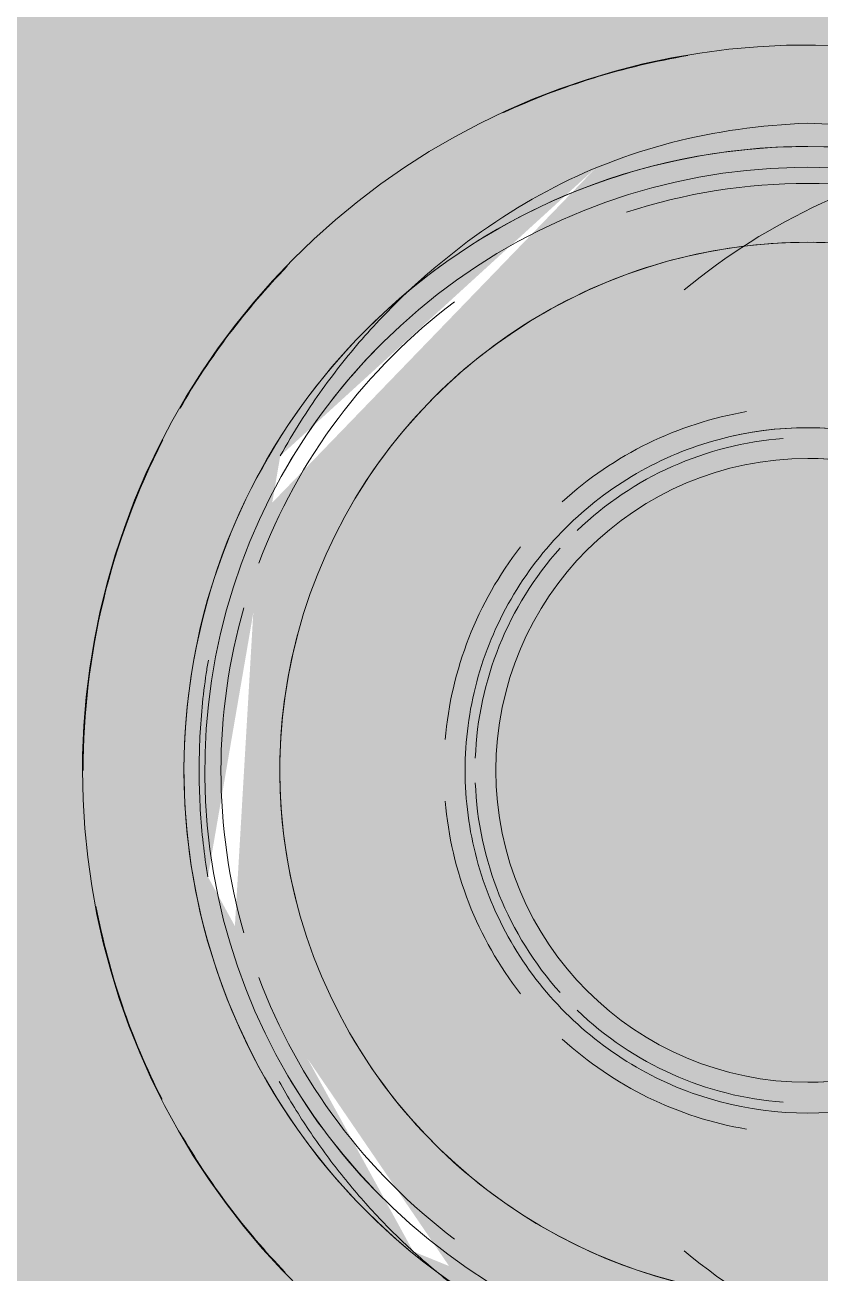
# Model space of a CAD drawing. Header units: metres. Extents: x -1 to 106, y -6 to 62.
# Drawn here: x 40.895 to 40.9332, y 2.264 to 2.324 of the extents above; entities that cross this region are included whole.
import ezdxf

# ---------------------------------------------------------------- set-up
doc = ezdxf.new("R2010")
doc.units = ezdxf.units.M
doc.layers.add('A-DETL-GENF', color=7, linetype='Continuous', lineweight=5)
doc.layers.add('P-SANR-FIXT', color=7, linetype='Continuous', lineweight=5)
doc.layers.add('ARQ_1100_BASE_TÉRREO_GARAGEM_dwg', color=7, linetype='Continuous', lineweight=5, true_color=0x767676)

# ---------------------------------------------------------------- blocks, each defined once
blk = doc.blocks.new('USO_ESG_Cuba lavatório retângular - Uso geral-3263039-TÉRREO 1_20')
at = {"layer": 'P-SANR-FIXT', "color": 8, "true_color": 0x808080}
for p, q in [((-0.02899323974366939, -0.2506261382959675), (-0.02899999999999341, -0.2499999999999085)), ((-0.01975062053471261, -0.2712347118767942), (-0.02058398413450254, -0.2704279122072255)), ((-0.01888566015529596, -0.2720075405371538), (-0.01975062053471261, -0.2712347118767942)), ((0.006067921310861175, -0.2783580734705176), (0.004929047144098377, -0.2785780421695709))]:
    blk.add_line(p, q, dxfattribs=at)
at = {"layer": 'P-SANR-FIXT', "color": 254, "true_color": 0xdfdfdf}
for p, q in [((-0.02357560907589191, -0.2668875888361268), (-0.02423207453680429, -0.2659313076563038)), ((-0.02288142766965234, -0.2678168534762721), (-0.02357560907589191, -0.2668875888361268))]:
    blk.add_line(p, q, dxfattribs=at)
at = {"layer": 'P-SANR-FIXT', "color": 8, "true_color": 0x808080, "flags": 128}
for points in [[(-0.02899999999999341, -0.2499999999999085), (-0.02897680309316279, -0.2488403093084712), (-0.02890724948277002, -0.2476824738748172), (-0.02879145043975391, -0.2465283459885302), (-0.02862959121788695, -0.2453797720080968), (-0.02842193075739892, -0.2442385894068451), (-0.02816880127069794, -0.2431066238335405), (-0.02787060771100319, -0.2419856861915206), (-0.02752782712439189, -0.2408775697420519), (-0.02714100788666388, -0.2397840472349569), (-0.02671076882608059, -0.2387068680729577), (-0.02623779823338196, -0.2376477555129929), (-0.02572285276058851, -0.2366084039091859), (-0.02516675621065046, -0.2355904760024542), (-0.02457039821939916, -0.2345956002601914)], [(-0.02769107387500562, -0.2586141991878156), (-0.02801340005954403, -0.2574999611400764), (-0.02829091077984777, -0.2563737247544391), (-0.02852316207799691, -0.2552372917688194), (-0.02870978240141904, -0.2540924802336514), (-0.02885047319742662, -0.2529411216030811), (-0.02894500939075274, -0.2517850578053692), (-0.02899323974366939, -0.2506261382959675)], [(-0.02691410859606185, -0.2607995721432328), (-0.02732444787938171, -0.2597146563544185), (-0.02769107387500562, -0.2586141991878156)], [(-0.02423207453680429, -0.2659313076563038), (-0.02484977384770345, -0.2649495397827222), (-0.02542771882143643, -0.2639438558345583), (-0.02596498486933469, -0.2629158646916115), (-0.02646071248037601, -0.2618672109204083), (-0.02691410859606185, -0.2607995721432328)], [(0.0232607769786458, -0.2673186677994169), (0.0225496088437807, -0.268234997696455), (0.02180236614508194, -0.2691221554871072), (0.02102024431148189, -0.2699787219081228), (0.02020449457106847, -0.2708033266360236), (0.01935642194939237, -0.2715946504790699), (0.01847738318175111, -0.2723514274879676), (0.01756878454265557, -0.2730724469809859), (0.01663207959609986, -0.273756555480643), (0.01566876687016916, -0.2744026585593628), (0.01468038745974513, -0.2750097225899768), (0.01366852256103407, -0.275576776399583), (0.01263479094202389, -0.2761029128230529), (0.01158084635278578, -0.276587290154316), (0.01050837487983054, -0.2770291334929616)], [(-0.02058398413450254, -0.2704279122072255), (-0.02138441775069469, -0.2695884322358961), (-0.02215064086026669, -0.2687176149515992), (-0.02288142766965234, -0.2678168534762721)], [(-0.0170665324004081, -0.273446395710661), (-0.01799048674837463, -0.2727451618273412), (-0.01888566015529596, -0.2720075405371538)], [(-0.01100410117885272, -0.2768311341027869), (-0.01206825825986734, -0.2763696253778514), (-0.01311310870207881, -0.275865930877552), (-0.01413698096770336, -0.2753208564056294), (-0.01513823707948718, -0.2747352739649396), (-0.01611527524126218, -0.2741101203624791), (-0.0170665324004081, -0.273446395710661)], [(-0.004310870307870983, -0.2786778032140352), (-0.005454228327886494, -0.2784824751968783), (-0.00658886074609186, -0.2782415812953926)]]:
    blk.add_lwpolyline(points, dxfattribs=at)
at = {"layer": 'P-SANR-FIXT', "color": 254, "true_color": 0xdfdfdf, "flags": 128}
blk.add_lwpolyline([(0.02457039821938183, -0.2654043997396256), (0.02393473283238245, -0.266374631728357), (0.0232607769786458, -0.2673186677994169)], dxfattribs=at)
at = {"layer": 'P-SANR-FIXT', "color": 9, "true_color": 0xbfbfbf, "flags": 128}
for points in [[(-0.00658886074609186, -0.2782415812953926), (-0.00771295239265287, -0.2779555068883365), (-0.008824704960731334, -0.2776247096338223), (-0.009922339883377164, -0.2772497187368128), (-0.01100410117885272, -0.2768311341027869)], [(0.01050837487983054, -0.2770291334929616), (0.00941909224872984, -0.2774277359839742), (0.008314741079333998, -0.2777824599482814), (0.007197088097917504, -0.2780927379033521), (0.006067921310861175, -0.2783580734705176)]]:
    blk.add_lwpolyline(points, dxfattribs=at)
at = {"layer": 'P-SANR-FIXT', "flags": 128}
blk.add_lwpolyline([(0.004929047144098377, -0.2785780421695709), (0.00378228755341911, -0.2787522920974561), (0.002629477109461004, -0.2788805444914972), (0.001472460063087419, -0.278962594175194), (0.0003130873946871361, -0.2789983098865808), (-0.000846786146748218, -0.278987634488113), (-0.002005305010957318, -0.2789305850581818), (-0.003160615814955099, -0.2788272528636704), (-0.004310870307870983, -0.2786778032140352)], dxfattribs=at)
at = {"layer": 'P-SANR-FIXT', "color": 8, "true_color": 0x808080}
for centre, radius, start, end in [((3.519318170219776e-15, -0.2499999999999989), 0.02999999999999996, 2.035554996136651e-13, 180), ((3.492332838352957e-15, -0.2499999999999988), 0.01500000000000067, 359.9999999999995, 179.9999999999995), ((3.519318170219776e-15, -0.2499999999999989), 0.03000000000000002, 180.0000000000001, 215.2053917646014), ((3.519318170219776e-15, -0.2499999999999989), 0.02999999999999995, 216.0000000000005, 2.544443745170813e-13), ((3.492332838352957e-15, -0.2499999999999988), 0.01500000000000066, 180, 359.9999999999995), ((3.483227987296985e-15, -0.2499999999999988), 0.01600000000000001, 184.2316061277203, 223.873791000774), ((3.290783554052066e-15, -0.2499999999999979), 0.016, 184.2316061277199, 223.8737910007735), ((3.483227987296985e-15, -0.2499999999999988), 0.016, 316.1262089993944, 355.768393872448), ((3.290783554052066e-15, -0.2499999999999979), 0.01600000000000002, 316.126208999394, 355.7683938724477), ((3.483227987296985e-15, -0.2499999999999988), 0.016, 228.1184161290355, 267.8773926326916), ((3.290783554052066e-15, -0.2499999999999979), 0.01599999999999999, 228.118416129035, 267.8773926326912), ((3.483227987296985e-15, -0.2499999999999988), 0.01599999999999998, 272.1226073673504, 311.8815838710065)]:
    blk.add_arc(centre, radius, start, end, dxfattribs=at)
at = {"layer": 'P-SANR-FIXT'}
for centre, radius, start, end in [((3.522040309968044e-15, -0.2499999999999989), 0.03000000000000006, 359.9999999999994, 179.9999999999995), ((3.522040309968044e-15, -0.2499999999999989), 0.01500000000000063, 2.480832651541543e-13, 180), ((3.522040309968044e-15, -0.2499999999999989), 0.03000000000000004, 180, 359.9999999999994), ((3.522040309968044e-15, -0.2499999999999989), 0.01500000000000062, 180.0000000000004, 2.035554996136651e-13), ((-1.624300819367011e-15, -0.2499999999999992), 0.02900000000000002, 225.0000000000006, 240.0000000000005), ((-1.624300819367011e-15, -0.2499999999999992), 0.02899999999999997, 300.0000000000002, 315.0000000000001)]:
    blk.add_arc(centre, radius, start, end, dxfattribs=at)
at = {"layer": 'P-SANR-FIXT', "color": 9, "true_color": 0xbfbfbf}
blk.add_arc((3.290783554052066e-15, -0.2499999999999979), 0.016, 272.1226073673499, 311.8815838710062, dxfattribs=at)
at = {"layer": 'P-SANR-FIXT'}
for points, knots in [([(-0.03112010454868079, -0.2499999999999992), (-0.03105362433145359, -0.2481783265250007), (-0.03073618522186431, -0.2455380452976555), (-0.02987031279107671, -0.2421968041518991), (-0.02872634851095996, -0.2389891832788834), (-0.0270599446991954, -0.2358968064746837), (-0.0249950013961237, -0.2330224509553411), (-0.0233238185633624, -0.231038030502752), (-0.02150034623575769, -0.2292025293024871), (-0.01949140860248583, -0.227488734861749), (-0.0173522836294054, -0.2259407150144747), (-0.0158766728537521, -0.2250453271825817), (-0.01512085696506391, -0.2246297063650574)], [0, 0, 0, 0, 0.05555555555555555, 0.08333333333333333, 0.1111111111111111, 0.1666666666666667, 0.1944444444444444, 0.2222222222222222, 0.25, 0.2777777777777778, 0.3055555555555556, 0.3333333333333333, 0.3333333333333333, 0.3333333333333333, 0.3333333333333333]), ([(0.01495470532002026, -0.224583228255783), (0.01552087923665362, -0.2248936199397915), (0.01700156165657974, -0.2257684425308812), (0.01934096048465666, -0.2274251845667629), (0.02183353554481044, -0.2295984459511078), (0.02473796237748496, -0.2327330329768991), (0.02791795098535461, -0.2373754459972169), (0.03018213067481805, -0.2433561780177193), (0.03078083728120369, -0.2477233593375256), (0.03085075423783927, -0.2499999999999991)], [0.6666666666666667, 0.6666666666666667, 0.6666666666666667, 0.6666666666666667, 0.6875, 0.7222222222222222, 0.7569444444444444, 0.7916666666666667, 0.8611111111111112, 0.9305555555555556, 1, 1, 1, 1]), ([(-0.0151228673862633, -0.2753689261391087), (-0.01568838505422761, -0.2750579407648359), (-0.01716753715032918, -0.2741822482102815), (-0.01950364215329441, -0.2725267460407652), (-0.02199555928128542, -0.2703578912212262), (-0.02490783233653206, -0.2672307585577711), (-0.02811702721488677, -0.262611616047204), (-0.03041345455304413, -0.2566422125314605), (-0.03103700427714679, -0.2522770918437474), (-0.0311201045486808, -0.2499999999999992)], [0.6666666666666667, 0.6666666666666667, 0.6666666666666667, 0.6666666666666667, 0.6875, 0.7222222222222222, 0.7569444444444444, 0.7916666666666667, 0.8611111111111112, 0.9305555555555556, 1, 1, 1, 1]), ([(0.03085075423783927, -0.2499999999999991), (0.03079482067253079, -0.251821312529978), (0.03049239331465634, -0.2544623915790861), (0.02964522503817582, -0.2578076644978539), (0.02851844879315334, -0.2610205237321211), (0.02687100963746963, -0.264124581293133), (0.02482191645202847, -0.2670114119177071), (0.02315889186575011, -0.2690024464417471), (0.02133811039186803, -0.2708421109756383), (0.01932884936492877, -0.2725590111190154), (0.01718552377642184, -0.2741091011893845), (0.01571180343203499, -0.275002118362064), (0.014952623999277, -0.275418154774375)], [0, 0, 0, 0, 0.05555555555555555, 0.08333333333333333, 0.1111111111111111, 0.1666666666666667, 0.1944444444444444, 0.2222222222222222, 0.25, 0.2777777777777778, 0.3055555555555556, 0.3333333333333333, 0.3333333333333333, 0.3333333333333333, 0.3333333333333333]), ([(0.005115685665208782, -0.2788507627995333), (0.004047292212874554, -0.2790312617430341), (0.001900747137033993, -0.2792696924367858), (-0.001422129793611786, -0.2792968214804701), (-0.003811259524349655, -0.2790713700834313), (-0.005090012214052782, -0.2788651590357888), (-0.005302587054165786, -0.2788284688348264)], [0.4444444444444444, 0.4444444444444444, 0.4444444444444444, 0.4444444444444444, 0.4791666666666666, 0.5138888888888888, 0.548611111111111, 0.5555555555555556, 0.5555555555555556, 0.5555555555555556, 0.5555555555555556])]:
    blk.add_open_spline(points, degree=3, knots=knots, dxfattribs=at)
blk = doc.blocks.new('USO_ESG_Sifão de Uso Geral - Sifão para lavatório-3607478-TÉRREO 1_20')
at = {"layer": 'P-SANR-FIXT', "color": 253, "true_color": 0xb6b6b6}
for p, q in [((-0.03425971704092226, -0.2565605365367916), (-0.03396996143343604, -0.257925312081176)), ((-0.03171830740394667, -0.2645161229948205), (-0.031112446047599, -0.2657729056393832)), ((-0.02900049576912052, -0.269384016521789), (-0.02820214455115343, -0.2705282218929912)), ((0.02300079721554225, -0.2762246483068642), (0.02403110525613029, -0.275283884818974)), ((-0.01677215733713911, -0.2805853492644388), (-0.01553565364725228, -0.281231591652057)), ((0.01485771155823404, -0.2815597411051277), (0.016107880007628, -0.28094034668565)), ((-0.007666538988504544, -0.2840292966619259), (-0.006299597658680887, -0.2843086566438918)), ((0.005557371772246689, -0.2844366733346284), (0.006930026105846673, -0.2841868920719823))]:
    blk.add_line(p, q, dxfattribs=at)
at = {"layer": 'P-SANR-FIXT', "color": 8, "true_color": 0x797979}
for p, q in [((-0.03396996143343604, -0.257925312081176), (-0.03362586113421726, -0.2592774088169037)), ((-0.03362586113421726, -0.2592774088169037), (-0.03322796663031013, -0.2606146636775888)), ((-0.02820214455115343, -0.2705282218929912), (-0.02735867591803649, -0.2716395864882467)), ((0.006930026105846673, -0.2841868920719823), (0.00829159387600066, -0.2838824190748885)), ((-0.003537683898999876, -0.2847023579025928), (-0.002147129941979301, -0.2848160693413572))]:
    blk.add_line(p, q, dxfattribs=at)
at = {"layer": 'P-SANR-FIXT', "color": 254, "true_color": 0xdfdfdf}
blk.add_line((0.02080248113281946, -0.2645639178321266), (0.02136824274398191, -0.2637203908812957), dxfattribs=at)
at = {"layer": 'P-SANR-FIXT', "color": 8, "true_color": 0x808080}
for p, q in [((0.01821647966591781, -0.2676921110239153), (0.0189094041653756, -0.2669494943291228)), ((-0.01130980590942881, -0.2727362972841144), (-0.01039154988076334, -0.2731703822794519)), ((0.01081627061192298, -0.2729751869187161), (0.01172638117682095, -0.2725242737595759)), ((-0.009456669589022295, -0.27356739960594), (-0.008506660643244913, -0.2739267141204253)), ((-0.0005482794044325146, -0.2753879954623045), (0, -0.275393915095945)), ((0, -0.275393915095945), (0.001015485757072111, -0.2753736026723931))]:
    blk.add_line(p, q, dxfattribs=at)
at = {"layer": 'P-SANR-FIXT', "color": 9, "true_color": 0xbfbfbf}
blk.add_line((-0.01039154988076334, -0.2731703822794519), (-0.009456669589022295, -0.27356739960594), dxfattribs=at)
at = {"layer": 'P-SANR-FIXT', "color": 8, "true_color": 0x808080, "flags": 128}
for points in [[(-0.02401715858122748, -0.2417521507293686), (-0.02432777341685119, -0.2427191783097845), (-0.02459946900466248, -0.2436978536517538), (-0.0248318106896616, -0.2446866110834693), (-0.02502442677474369, -0.2456838688039823), (-0.02517700911523616, -0.2466880314136816), (-0.02528931361195842, -0.247697492466637), (-0.02536116060167774, -0.2487106370404767), (-0.02539243514451091, -0.2497258443199531), (-0.02538308720789032, -0.2507414901901055), (-0.02533313174648824, -0.2517559498340328), (-0.0252426486784284, -0.2527676003328836), (-0.02511178275726507, -0.2537748232615835), (-0.02494074334061338, -0.2547760072782916), (-0.02472980405499762, -0.255769550702178), (-0.02447930235833819, -0.2567538640757479), (-0.02418963899985224, -0.2577273727075172), (-0.02386127737915217, -0.2586885191914025), (-0.02349474280478489, -0.2596357658979744), (-0.02309062165387495, -0.2605675974346962), (-0.0226495604340324, -0.2614825230697449)], [(0.02401715858119283, -0.2582478492704484), (0.02432777341683386, -0.2572808216900672), (0.02459946900464515, -0.2563021463480979), (0.0248318106896616, -0.2553133889163478), (0.02502442677472636, -0.2543161311958347)], [(0.0228570742065323, -0.2610636830494937), (0.02328122030392356, -0.2601407941041408), (0.02366812141524274, -0.259201682051481), (0.02401715858119283, -0.2582478492704484)], [(-0.01859422312036509, -0.2672946752051463), (-0.01788774717871529, -0.2680244119119993), (-0.01715265465742218, -0.2687253134046971), (-0.01639012154772791, -0.2693962583905097), (-0.01560136773990953, -0.2700361735005946), (-0.01478765507184853, -0.2706440350071986)], [(0.01674435837566339, -0.2690912908544431), (0.01749441268496257, -0.2684064241152476), (0.01821647966591781, -0.2676921110239153)], [(0.01516513033368542, -0.2703683515745321), (0.01596751666488813, -0.2697456156008719), (0.01674435837566339, -0.2690912908544431)], [(-0.01478765507184853, -0.2706440350071986), (-0.01395028531018529, -0.2712188704615771), (-0.01309059806792229, -0.2717597602497183), (-0.0122099686612828, -0.2722658390632761), (-0.01130980590942881, -0.2727362972841144)], [(0.01172638117682095, -0.2725242737595759), (0.01261773203330454, -0.2720373265673486), (0.0134888972101855, -0.2715151243536667), (0.01433848302900201, -0.2709585025306651), (0.01516513033368542, -0.2703683515745321)], [(-0.004586046293580739, -0.2749763708991609), (-0.003583589503038093, -0.2751397854043104), (-0.002575399733736231, -0.2752629816156544), (-0.001563089874266325, -0.2753457624455193), (-0.0005482794044325146, -0.2753879954623045)], [(0.001015485757072111, -0.2753736026723931), (0.002029346953562163, -0.2753126978973499), (0.003039961627855837, -0.2752112982054324), (0.004045713012012129, -0.2750695658144334)]]:
    blk.add_lwpolyline(points, dxfattribs=at)
at = {"layer": 'P-SANR-FIXT', "color": 8, "true_color": 0x797979, "flags": 128}
for points in [[(-0.03473852870674118, -0.246837172994445), (-0.03483722093511742, -0.2482288735522904), (-0.03488018104154657, -0.2496234075346181), (-0.03486734029899885, -0.2510185439846097), (-0.03479871924996614, -0.2524120509814695)], [(-0.03479871924996614, -0.2524120509814695), (-0.03467442767343892, -0.2538016992113225), (-0.03449466440948172, -0.2551852655333984), (-0.03425971704092226, -0.2565605365367916)], [(-0.03322796663031013, -0.2606146636775888), (-0.03277691446803865, -0.2619349373407432), (-0.03227342623466102, -0.263236117650156), (-0.03171830740394667, -0.2645161229948205)], [(-0.031112446047599, -0.2657729056393832), (-0.03045681141451641, -0.267004454999565), (-0.02975245238029984, -0.2682088008591955), (-0.02900049576912052, -0.269384016521789)], [(-0.02735867591803649, -0.2716395864882467), (-0.02647143923966492, -0.2727163323613566), (-0.02554185390545658, -0.2737567369485561), (-0.02457140705362299, -0.2747591358245058), (-0.02356165119213615, -0.2757219253647943), (-0.02251420171494328, -0.2766435653115182), (-0.02143073431779535, -0.2775225812374028), (-0.02031298231737992, -0.2783575669045122)], [(0.02403110525613029, -0.275283884818974), (0.02502296865466842, -0.2743026725089351), (0.02597480064132065, -0.2732825811072448), (0.02688507848793124, -0.2722252425424171)], [(0.01852895061321315, -0.2795541340685461), (0.01969597957290712, -0.2787895335153683), (0.02083149916687762, -0.2779788758500021), (0.02193369280597217, -0.2771234579517532), (0.02300079721554225, -0.2762246483068642)], [(-0.02031298231737992, -0.2783575669045122), (-0.01916273387845363, -0.2791471865138752), (-0.01798182915316711, -0.2798901768424934), (-0.01677215733713911, -0.2805853492644388)], [(0.016107880007628, -0.28094034668565), (0.0173322792851754, -0.2802714543118009), (0.01852895061321315, -0.2795541340685461)], [(-0.01553565364725228, -0.281231591652057), (-0.01427429622562345, -0.281827870155438), (-0.01299010297506738, -0.2823732308561366), (-0.01168512833080131, -0.2828668012934085), (-0.01036145997391718, -0.2833077918598439)], [(0.00829159387600066, -0.2838824190748885), (0.009639896864724643, -0.2835237414350698), (0.01097277807488645, -0.2831114329603529), (0.01228810518084415, -0.2826461532562928), (0.01358377393982405, -0.2821286466711659), (0.01485771155823404, -0.2815597411051277)], [(-0.01036145997391718, -0.2833077918598439), (-0.009021215491403655, -0.2836954970645282), (-0.007666538988504544, -0.2840292966619259)], [(-0.006299597658680887, -0.2843086566438918), (-0.004922578316443651, -0.2845331300939741), (-0.003537683898999876, -0.2847023579025928)], [(0, -0.2848822139688867), (0.001394916511569045, -0.2848543119182697), (0.002787601454283094, -0.284770650403761), (0.004175826829335484, -0.2846313632659707), (0.005557371772246689, -0.2844366733346284)], [(-0.002147129941979301, -0.2848160693413572), (-0.0007531410350803072, -0.2848740824961783), (0, -0.2848822139688867)]]:
    blk.add_lwpolyline(points, dxfattribs=at)
at = {"layer": 'P-SANR-FIXT', "color": 9, "true_color": 0xbfbfbf, "flags": 128}
for points in [[(0.02136824274398191, -0.2637203908812957), (0.02189981972508099, -0.2628549142319808), (0.02239636166632413, -0.2619688724621069), (0.0228570742065323, -0.2610636830494937)], [(-0.0226495604340324, -0.2614825230697449), (-0.02217226474917138, -0.2623790791174374), (-0.02165949817053884, -0.2632558312792333)], [(0.0189094041653756, -0.2669494943291228), (0.01957207765197845, -0.2661797620590208), (0.02020343998946814, -0.2653841456211744), (0.02080248113281946, -0.2645639178321266)], [(-0.02053088903404796, -0.2649443474054179), (-0.01991685201006571, -0.2657534101042157), (-0.01927095227158102, -0.2665372707073544), (-0.01859422312036509, -0.2672946752051463)], [(0.004045713012012129, -0.2750695658144334), (0.005044992118395067, -0.2748877274660917), (0.006036200313588234, -0.2746660740628724), (0.007017751875936347, -0.2744049602029753), (0.007988076532330433, -0.2741048036128431), (0.008945621970303637, -0.2737660844790755), (0.009888856321418053, -0.2733893446798884), (0.01081627061192298, -0.2729751869187161)], [(-0.008506660643244913, -0.2739267141204253), (-0.007543042855105205, -0.2742477509964584), (-0.006567357807485405, -0.2745299966434662), (-0.005581166388345719, -0.2747729995286565), (-0.004586046293580739, -0.2749763708991609)]]:
    blk.add_lwpolyline(points, dxfattribs=at)
at = {"layer": 'P-SANR-FIXT', "color": 254, "true_color": 0xdfdfdf, "flags": 128}
blk.add_lwpolyline([(-0.02165949817053884, -0.2632558312792333), (-0.02111208101527505, -0.2641113769387547), (-0.02053088903404796, -0.2649443474054179)], dxfattribs=at)
at = {"layer": 'P-SANR-FIXT', "color": 8, "true_color": 0x808080}
for centre, radius, start, end in [((0, -0.2500000000000007), 0.02539391509603858, 150.0000000000005, 180.0000000000005), ((0, -0.2500000000000007), 0.02539391509603852, 329.9999999999999, 30.00000000000026), ((0, -0.2500000000000007), 0.02822349525623124, 161.9999999999998, 197.9999999999993), ((0, -0.2500000000000007), 0.02539391509603862, 180.0000000000001, 210.0000000000001), ((0, -0.2500000000000025), 0.01750000469312065, 189.6722581406765, 222.4258038593955), ((0, -0.2500000000000025), 0.01750000469312063, 317.5741961406042, 350.3277418594771), ((0, -0.2500000000000025), 0.0164793179235524, 195.0000000000001, 210.0000000000001), ((0, -0.2500000000000007), 0.01647931792355327, 194.9999999999995, 209.9999999999994), ((0, -0.2500000000000025), 0.01647931792355415, 329.9999999999993, 344.9999999999991), ((0, -0.2500000000000007), 0.01647931792355325, 329.9999999999998, 344.9999999999998), ((0, -0.2500000000000025), 0.01750000469312064, 232.1278197641091, 265.1483182110447), ((0, -0.2500000000000025), 0.01750000469312062, 274.851681788955, 307.8721802360062), ((0, -0.2500000000000025), 0.0164793179235524, 240, 254.9999999999999), ((0, -0.2500000000000007), 0.01647931792355326, 239.9999999999993, 254.9999999999993), ((0, -0.2500000000000007), 0.01647931792355325, 285, 299.9999999999998), ((0, -0.2500000000000007), 0.0282234952562312, 217.0071416257769, 249.3319736330586), ((0, -0.2500000000000007), 0.02822349525623124, 290.6680263670092, 322.992858374222), ((0, -0.2500000000000007), 0.02539391509603862, 225.0000000000001, 240.0000000000001), ((0, -0.2500000000000007), 0.02539391509603848, 300.0000000000001, 315.0000000000001), ((0, -0.2500000000000007), 0.02539391509603863, 255.0929431047742, 270.0000000000001), ((0, -0.2500000000000007), 0.02539391509603849, 270, 284.9070568952742), ((0, -0.2500000000000007), 0.02822349525623121, 253.9200061433758, 269.9999999999993), ((0, -0.2500000000000007), 0.02822349525623119, 269.9999999999996, 286.079993856738)]:
    blk.add_arc(centre, radius, start, end, dxfattribs=at)
at = {"layer": 'P-SANR-FIXT', "color": 9, "true_color": 0xbfbfbf}
for centre, radius, start, end in [((0, -0.2500000000000025), 0.0164793179235524, 135.0000000000004, 195.0000000000001), ((0, -0.2500000000000007), 0.01647931792355328, 164.9999999999998, 194.9999999999994), ((0, -0.2500000000000025), 0.01647931792355416, 344.9999999999991, 14.99999999999948), ((0, -0.2500000000000007), 0.01647931792355325, 344.9999999999998, 15.00000000000014), ((0, -0.2500000000000025), 0.0164793179235524, 210.0000000000001, 225), ((0, -0.2500000000000007), 0.01647931792355326, 209.9999999999994, 224.9999999999993), ((0, -0.2500000000000025), 0.01647931792355414, 314.9999999999993, 329.9999999999993), ((0, -0.2500000000000007), 0.01647931792355325, 314.9999999999999, 329.9999999999998), ((0, -0.2500000000000007), 0.02539391509603863, 210.0000000000001, 225.0000000000001), ((0, -0.2500000000000007), 0.02539391509603848, 315.0000000000001, 329.9999999999999), ((0, -0.2500000000000025), 0.01647931792355414, 284.9999999999994, 299.9999999999994), ((0, -0.2500000000000025), 0.01647931792355242, 254.9999999999999, 269.9999999999999), ((0, -0.2500000000000007), 0.01647931792355327, 254.9999999999993, 269.9999999999993), ((0, -0.2500000000000007), 0.01647931792355321, 269.9999999999999, 284.9999999999999)]:
    blk.add_arc(centre, radius, start, end, dxfattribs=at)
at = {"layer": 'P-SANR-FIXT', "color": 8, "true_color": 0x797979}
for radius, start, end in [(0.03484968565129574, 189.5200187987875, 204.8926512769019), (0.03484968565129571, 225.9317613626517, 239.9999999999992), (0.03484968565129577, 299.9999999999995, 313.8562599766987), (0.03484968565129572, 242.8664101994956, 269.9999999999993), (0.03484968565129575, 280.7976854965523, 296.9764442803894)]:
    blk.add_arc((0, -0.2500000000000007), radius, start, end, dxfattribs=at)
at = {"layer": 'P-SANR-FIXT', "color": 254, "true_color": 0xdfdfdf}
for centre, radius, start, end in [((0, -0.2500000000000025), 0.0164793179235524, 224.9999999999999, 239.9999999999999), ((0, -0.2500000000000007), 0.01647931792355326, 224.9999999999993, 239.9999999999992), ((0, -0.2500000000000007), 0.01647931792355325, 299.9999999999998, 314.9999999999999), ((0, -0.2500000000000025), 0.01647931792355415, 269.9999999999994, 284.9999999999994)]:
    blk.add_arc(centre, radius, start, end, dxfattribs=at)
at = {"layer": 'P-SANR-FIXT', "color": 7, "true_color": 0xefefef}
blk.add_arc((0, -0.2500000000000025), 0.01647931792355414, 299.9999999999993, 314.9999999999993, dxfattribs=at)
blk = doc.blocks.new('ARQ_1100_BASE_TÉRREO_GARAGEM_dwg-3696053-TÉRREO 1_20')
at = {"color": 254, "lineweight": 5, "true_color": 0xd4d4d4}
for radius, start, end in [(0.03003970504567476, 99.8244031784675, 129.7245933795134), (0.03003970504566739, 230.2754066204358, 260.1609314266657)]:
    blk.add_arc((40.94587302020683, 2.288172711772352), radius, start, end, dxfattribs=at)

msp = doc.modelspace()

# ---------------------------------------------------------------- hatches: boundary and pattern name
at = {"layer": 'A-DETL-GENF', "true_color": 0xd5ffff}
h = msp.add_hatch(color=7, dxfattribs=at)
h.paths.add_polyline_path([(34.03261709470194, 1.732587406877428e-14), (44.08261709470125, -3.465174813754857e-14), (44.08261709470128, 4.920000000000043), (34.03261709470198, 4.920000000000077), (34.03261709470194, 0.1999999999997986)])
h.paths.add_polyline_path([(39.68261709470159, 0.2000000000000412), (39.68261709470159, 1.146725065988902), (41.1826170947016, 1.146725065988919), (41.12516356903059, 0.7726302881574648), (41.12518574419036, 0.756420022844421), (41.1826170947016, 0.7564184678979188), (41.1826170947016, 0.6932346382925676), (41.03451224391986, 0.6810662361824391), (41.1826170947016, 0.6688947504160679), (41.1826170947016, 0.596093029414992), (41.16516081024302, 0.6029065189197989), (41.12516334119455, 0.6029065189197989), (41.12518574419036, 0.5558520646390475), (41.1826170947016, 0.5592799021235638), (41.1826170947016, 0.2000000000000412), (40.72295261688275, 0.2000000000000412)])
h.paths.add_polyline_path([(41.21287872583003, 0.3379259271714832), (41.20727512912899, 0.3454246824531316), (41.20727512912899, 0.3557177235426386), (41.22068928144116, 0.3588388347648977), (41.2235767514258, 0.3518678655672257), (41.22236396389379, 0.3402392353673689), (41.2134724030763, 0.338699622422044)])
h.paths.add_polyline_path([(41.20403989106517, 0.3969900000000856), (41.20976689571352, 0.6841000000000957), (41.22818803672243, 0.6841000000000957), (41.22495279865864, 0.3969900000000856), (41.20528864634647, 0.3969900000000856)])
h.paths.add_polyline_path([(41.21960802100268, 0.6869600013451737), (41.20528864634647, 0.6937500000000631), (41.20506817021893, 0.7018951585803185), (41.20727512912893, 0.7079315475775959), (41.22565990543982, 0.7095459415460995), (41.21986684004785, 0.6879259271714729)])
h.paths.add_polyline_path([(41.21934920195758, 0.7159000000000885), (41.20361396389378, 0.7159000000000885), (41.20853660063997, 1.70355042560494), (41.20361396389378, 1.708304249747222), (41.2020739638938, 1.720842781475202), (41.21297018340641, 1.733512364934313), (41.23015396389381, 1.728018577502026), (41.23253470294072, 1.715095168979702), (41.22606789845973, 1.707336096077304), (41.22861396389376, 1.70307435369953), (41.22495279865861, 0.7159000000000885), (41.21960802100268, 0.7159000000000885)])
h.paths.add_polyline_path([(42.64610968637761, 0.7501038958773772), (42.51559685123155, 0.7530002006428065), (42.4950964700653, 0.7614917365556845), (42.46258114407834, 0.7959914398707271), (42.4525964700652, 0.8351038958774272), (42.45719047359291, 1.012326314918674), (42.47080019953614, 1.057777795514543), (42.50958194471929, 1.12041239425036), (42.52270627965039, 1.136680180066144), (42.46149261078084, 1.164100325036815), (42.44278947054013, 1.18760519504858), (42.43842230118456, 1.219995853961563), (42.44783766375824, 1.245549276585285), (42.47463770939891, 1.267255195011437), (42.54289050273221, 1.29556794674969), (42.64610968637719, 1.316046419445503), (42.69759647006516, 1.320103895877542), (42.80462927495366, 1.307028966196253), (42.85759647006498, 1.293371866189569), (42.93370032934929, 1.257643748884042), (42.95416354239794, 1.23202641248328), (42.95677063894533, 1.202101683299518), (42.94259647006501, 1.172764176598164), (42.92017674483252, 1.156431796769191), (42.87602116955581, 1.132299109566427), (42.90227768512543, 1.099753813074836), (42.93261179605277, 1.030329172283577), (42.93937590309838, 0.9982085641540122), (42.94259647006501, 0.9306115449193716), (42.93970016529963, 0.8131042770440975), (42.93120862938681, 0.7926038958776881), (42.90009647006515, 0.7614917365558231), (42.85759647006498, 0.7501038958773772), (42.69759647006543, 0.7501038958773772)])
h.paths.add_polyline_path([(41.1826170947016, 0.7960363592990423), (41.16516288468399, 0.802849848785865), (41.12518834240207, 0.806278515762109), (41.1826170947016, 1.146725065988919), (41.1826170947016, 0.802849848785865)])
h.paths.add_polyline_path([(42.96771520628143, 0.8475765590621986), (42.95161477719216, 0.8627365809077245), (42.93261179605277, 1.133605539608441), (42.96211813364518, 1.128110321609953), (42.98565178980041, 1.064407232600437), (43.00080609009144, 0.9982085641540468), (43.00732985526027, 0.9306115449193195), (43.00080609009144, 0.8585424942547765), (42.99123527483345, 0.8492266241758174)])
h.paths.add_polyline_path([(42.4274777338488, 0.8475765590621986), (42.40395766529588, 0.8492266241758001), (42.39007798482368, 0.8627365809077245), (42.38786308486997, 0.9306115449193195), (42.39438685003876, 0.9982085641540468), (42.40954115032976, 1.06440723260035), (42.433074806485, 1.128110321609953), (42.46235862222989, 1.13043370772918), (42.44349071016774, 0.8614900269765305), (42.42937678976722, 0.8492266241758001)])
h.paths.add_polyline_path([(39.93360781159442, 1.156725065989125), (39.68261709470159, 1.156725065989125), (39.68261709470159, 2.850000000002193), (39.78261339936495, 2.850000000002193), (39.78261339936495, 2.700000000002106), (39.80760864973406, 2.700129960580858), (39.80761437232749, 2.735814179635333), (39.81761437231633, 2.735814179635333), (39.8176151141525, 2.699999107591814), (39.80760864973406, 2.699997970283686), (39.80760864973406, 2.100149112389601), (39.84758887733647, 2.100147975513131), (39.84993823602972, 2.700000367611223), (40.40761168457816, 2.700000367611223), (40.40761168457816, 2.735948854714501), (40.41761028595093, 2.735949139074387), (40.42318754134287, 2.699997970283686), (40.73261750853121, 2.699999617824858), (40.73261806198664, 1.899998869984768), (41.17284265600984, 1.899999623335378), (41.1826170947016, 1.916404180320777), (41.1826170947016, 1.156725065989125), (40.35567609538369, 1.156725065989125)])
h.paths.add_polyline_path([(40.65346987947149, 1.353016496295699), (40.62119513466775, 1.380932897089168), (40.59432836923704, 1.417536111902303), (40.57562572263903, 1.476531307361783), (40.5745895064272, 1.515553799283277), (40.58069317964862, 1.549503832405848), (40.60048537118598, 1.592035969890988), (40.64068482655112, 1.63713228075593), (40.67706378660039, 1.660499634640071), (40.72773484520209, 1.675744173855992), (40.75377519903971, 1.683784320141852), (41.03360246352815, 1.685992489959127), (41.03360246352815, 1.704439227043155), (40.68832871849764, 1.699037514767633), (40.63184549387841, 1.673013194464059), (40.59431953980224, 1.640261443897206), (40.57253871863341, 1.609600405349096), (40.55697719591333, 1.574228305215673), (40.54896614848106, 1.541703579017454), (40.54896614848106, 1.497103517610564), (40.55964253985777, 1.453801701248694), (40.59518619787855, 1.397593377114722), (40.62708037353484, 1.36910940268258), (40.64665413985265, 1.355600779398333)])
h.paths.add_polyline_path([(40.59432836923693, 1.407907609849618), (40.5782997891161, 1.443218087020994), (40.59167473338182, 1.414313184712362), (40.59330626544332, 1.410374852050565)])
h.paths.add_polyline_path([(40.62357913652541, 1.630171605025955), (40.6570381196439, 1.65684433911707), (40.63800753187149, 1.641244001459819), (40.62478155679336, 1.631094346160187)])
h.paths.add_polyline_path([(40.59431953980224, 1.592035969890988), (40.62004022824775, 1.626682854722979), (40.59859269204733, 1.5976054032785), (40.59517809327237, 1.593154969656812)])
h.paths.add_polyline_path([(40.5759271683305, 1.54762683412821), (40.59012060425853, 1.58500551022045), (40.58069317964862, 1.559134564058442), (40.57829559386322, 1.55334549477981)])
h.paths.add_polyline_path([(40.56965542957318, 1.499970745211378), (40.5745895064272, 1.542940301170465), (40.57253871863341, 1.521879462795869), (40.56999074116728, 1.502518478324902)])
h.paths.add_polyline_path([(40.93368441735343, 1.68598769862837), (40.93367962130951, 1.685998505578353), (40.93368441735343, 1.694440355017627)])
h.paths.add_polyline_path([(41.21934920195758, 1.73535042560495), (41.20727512912893, 1.73535042560495), (41.21287872583003, 1.803550426045203), (41.20361396389378, 1.808259583045986), (41.2020739638938, 1.820798114773949), (41.21327517034992, 1.833427545940231), (41.23015396389381, 1.82797391080079), (41.23253470294072, 1.815050502278466), (41.22606789845973, 1.807291429376068), (41.22495279865861, 1.803029686998277), (41.22149914396371, 1.73535042560495)])
h.paths.add_polyline_path([(41.21611396389378, 1.835350426045213), (41.20403989106517, 1.835350426045213), (41.20727512912893, 2.134700000000095), (41.22818803672243, 2.134700000000095), (41.2227662779254, 1.835350426045213), (41.21654570002956, 1.835350426045213)])
h.paths.add_polyline_path([(41.16074284034424, 1.911223009756463), (41.14382911643234, 1.918405431741771), (41.17251542405546, 1.915477382791488)])
h.paths.add_polyline_path([(41.10045698239423, 2.083350954573769), (40.82498896389387, 2.088277094932931), (40.81187646331681, 2.091790578873318), (40.80201377310249, 2.101653269087669), (40.79357414880289, 2.11512595447016), (40.7984037779343, 2.46128310058214), (40.80201377310242, 2.474755785964631), (40.81187646331681, 2.484618476178999), (40.86469600681396, 2.493058100478565), (41.10045698239423, 2.488228471347104), (41.12398794770383, 2.474025835219197), (41.13223198229062, 2.443258679281938), (41.12740235315921, 2.11512595447016), (41.1179396153221, 2.098274186532269), (41.10045698239423, 2.083850456686285)])
h.paths.add_polyline_path([(40.93261396389379, 2.257325200232311), (40.95159118200382, 2.265043355419017), (40.96146472669331, 2.283060268804944), (40.95798425752874, 2.303296811435127), (40.94281327172423, 2.317144757423511), (40.92241465606338, 2.317144757423511), (40.90621900321221, 2.300387427458999), (40.9049948616051, 2.279530658547986), (40.9158529855252, 2.263621926470244), (40.92846654010629, 2.258175954470149)])
h.paths.add_polyline_path([(40.38562709470197, 4.878100000000095), (39.14791709470196, 4.881761165235263), (39.14791709470196, 4.903100000000107), (40.38562709470197, 4.899438834764922), (40.38562709470197, 4.878525927171474)])
h.paths.add_polyline_path([(40.43585233276573, 4.878525927171474), (40.42447193612173, 4.884350000000081), (40.4244719361217, 4.896850000000087), (40.43267316907787, 4.902674072828694), (40.43956792019247, 4.893703851270921), (40.43992058017603, 4.881647603203193), (40.43747974233274, 4.87977468245279)])
h.paths.add_polyline_path([(46.87405751977469, 51.90182936217892), (53.1157972558641, 51.90182936217895), (53.11579725586414, 59.37182936217823), (42.38579725586453, 59.3718293621783), (42.3857972558645, 51.90182936217917), (44.19410674049104, 51.90182936217894)])
h.paths.add_polyline_path([(47.09580115407022, 56.27682461193214), (47.79564814347601, 56.27682461193214), (47.79564595935269, 56.31682460816869), (47.09579725586453, 56.31681114683165)])
h.paths.add_polyline_path([(47.45730665916227, 56.15182936217897), (47.09579725586453, 56.15394243574414), (47.09579725586457, 57.20182936217914), (46.38579725586359, 57.20182936217914), (46.38579725586359, 58.48590486012638), (45.78579725586504, 58.48768751634859), (45.78579725586504, 59.17182936217895), (49.20579725586513, 59.17182936217895), (49.20579725586513, 58.2589615873413), (48.70211657498606, 58.2589615873413), (48.70211657498575, 56.15394243574413), (48.13709594713212, 56.15182936217896), (47.53408029126415, 56.15182936217897)])
h.paths.add_polyline_path([(53.07463249392787, 57.15975528935026), (53.05923825919496, 57.16480936217889), (53.05932318303547, 57.17803965178765), (53.06696743331693, 57.18432936217887), (53.0778194029472, 57.18175714138675), (53.08133645359247, 57.16771864466349), (53.08121908987428, 57.16480936217889)])
h.paths.add_polyline_path([(45.75316201780144, 57.58975528935053), (45.74557193831789, 57.60075703170874), (45.75963249392903, 57.61390343500776), (45.76722257341251, 57.60290169264951), (45.7563972558652, 57.58975528935053)])
h.paths.add_polyline_path([(46.04099314565526, 57.64476275435301), (45.87933854676889, 57.64881936217915), (45.87933854676889, 58.10176275435298), (46.3343385467689, 58.10176275435298), (46.3343385467689, 57.64476275435301), (46.14979291706465, 57.64476275435301)])
h.paths.add_polyline_path([(45.7501472558652, 57.64881936217915), (45.74432318303663, 57.64881936217915), (45.74755842110038, 57.857962754353), (45.76847132869385, 57.857962754353), (45.76523609063005, 57.64881936217915), (45.75316201780144, 57.64881936217915)])
h.paths.add_polyline_path([(48.06018953043098, 58.08953478861397), (48.06018953043109, 57.97603145910237), (47.08275590884681, 57.97603145910237), (47.08275590884681, 58.08953478861294), (47.87018426105019, 58.08953478861293)])
h.paths.add_polyline_path([(48.13709594713216, 57.65631498520897), (48.13709594713178, 58.08953478861397), (48.06018953043098, 58.08953478861397), (48.06018952804635, 58.44343327699892), (47.08275590884681, 58.44343328094614), (47.08275590884681, 58.08953478861294), (46.98064969506759, 58.08953478861294), (46.98064969506759, 57.65631498520899), (47.53408029126418, 57.65631498520899)])
h.paths.add_polyline_path([(46.24553854676889, 57.69949682715453), (46.2698681020124, 57.71128418255915), (46.27750909208719, 57.72519627255339), (46.27521371020701, 57.73376275435302), (46.25823854676892, 57.73376275435302), (46.26267151036815, 58.01296275435301), (46.27826652218653, 58.01870246853863), (46.26894261028758, 58.03636681787168), (46.25154757974671, 58.0456185660178), (46.24553854676889, 58.04416721536024), (46.24553854676889, 58.02566275435302), (46.04099314565526, 58.02825117255281), (46.03528863426477, 58.04570016233121), (46.01666359041178, 58.03544132614687), (46.00902260033692, 58.02152923615265), (46.01131798221714, 58.01296275435302), (46.0282931456553, 58.01296275435302), (46.02386018205606, 57.73376275435301), (46.00826517023761, 57.72802304016751), (46.01758908213664, 57.71035869083433), (46.03498411267751, 57.70110694268822), (46.04099314565526, 57.70255829334578), (46.04099314565526, 57.72106275435299), (46.24553854676889, 57.71847433615319), (46.24553854676889, 57.70102756025017)])
h.paths.add_polyline_path([(43.38579763253726, 59.17182991563376), (43.17326067448523, 59.11230375801625), (43.18244840859266, 59.09641138437642), (43.18244840859266, 59.11824695933117), (43.25273450622438, 59.13676749668569)])
h.paths.add_polyline_path([(44.98345013340379, 59.02372451137878), (44.98750844517993, 59.11370518348487), (44.98345167516991, 59.11370518348487)])
h.paths.add_polyline_path([(42.58579725586524, 57.72175018781157), (42.58579725586528, 59.17182936217895), (44.86848001023107, 59.17182936217895), (44.86166652074016, 59.15437515215974), (44.86166652074016, 59.11440060987989), (44.90809616449221, 59.11440060987965), (44.9080979016281, 59.17182936217895), (44.97128173123396, 59.17182936217895), (44.98345013340379, 59.02372451137878), (44.98829845973183, 59.14870518348486), (44.99140053226951, 59.14870518348486), (44.99562161911314, 59.17182936217895), (45.06842334011441, 59.17182936217895), (45.06160985060624, 59.15437307771876), (45.06160985060624, 59.11437560867209), (45.10866430488668, 59.11439801166794), (45.10523646739884, 59.17182936217895), (45.58579725586522, 59.17182936217895), (45.58579725586522, 57.87182936217876), (43.44579323980835, 57.87149790888779), (43.44101317631969, 57.8503696089121), (43.42079269342058, 57.83583189685723), (43.42079269342058, 57.87149790888779), (42.71079531801217, 57.86208237540472), (42.71076982303664, 57.83593586443826), (42.68579711689754, 57.83593768278871), (42.68579711689754, 57.72175086700879)])
h.paths.add_polyline_path([(46.11341255051451, 57.8487282383653), (46.09413854676894, 57.85126570909691), (46.08143854676892, 57.87326275435301), (46.09413854676894, 57.89340224211086), (46.10683854676893, 57.89866275435297), (46.11953854676892, 57.89525979960911), (46.13185447049339, 57.87182936217899), (46.128835592025, 57.86056275435302), (46.11671944675476, 57.85126570909691)])
h.paths.add_polyline_path([(46.04095216943769, 57.86374416974715), (46.0592711920417, 57.87182936217899), (46.06223622912268, 57.86586085625194)])
h.paths.add_polyline_path([(42.71716081151639, 57.87175093675393), (42.75078959109221, 57.87175207419258), (42.75076982302118, 58.57160206896204), (42.81450258985133, 58.7503015636349), (43.18244840859266, 58.75194623329556), (43.18080373893196, 58.79917957988187), (43.1728538949684, 58.79122973591825), (43.15935456152985, 58.78279011161869), (43.1593428660588, 58.7734008670903), (42.83591864231438, 58.7734008432786), (42.83559854955007, 58.7827901116187), (42.8128579202758, 58.7827901116187), (42.81192692190734, 58.7503015636349), (42.71076965577588, 58.57160093152431), (42.7107895911068, 57.87175207419258)])
h.paths.add_polyline_path([(46.05855911082754, 57.87326275435301), (46.05449977683207, 57.88143403799978), (46.06223622815617, 57.8806646528293)])
h.paths.add_polyline_path([(48.47516378487757, 58.38996511916373), (48.51667582242982, 58.38996843146104), (48.51667582242982, 59.09997131210638), (48.41429022256895, 59.10297131210631), (48.41429022256895, 59.08297131210633), (48.47437002368638, 59.08296998818683), (48.46744627152957, 58.8519985119277), (48.47343871388669, 58.44343328130596)])
h.paths.add_polyline_path([(49.11098121895301, 58.97133803619138), (49.13394483665871, 58.96400301787921), (49.11923990913638, 58.97133803619138)])
h.paths.add_polyline_path([(49.08501090852834, 58.38996977620512), (49.11098121895257, 58.38996977620512), (49.11098121895257, 59.09996977620517), (48.53667506521154, 59.09996977620517), (48.53667506521154, 58.38996977620513), (48.70211657498572, 58.38996977620513)])
h.paths.add_polyline_path([(49.11098121895257, 58.51860151621828), (49.13049929880396, 58.52284580402854), (49.13163467538273, 58.53057526978663), (49.11182423741186, 58.51909025258642)])
h.paths.add_polyline_path([(45.83610254068092, 58.52654480662711), (46.46224792045255, 58.52654480662711), (46.46224792045255, 59.12354480662712), (45.80924792045251, 59.12354480662712), (45.80924792045251, 58.52654480662711), (45.83468745487585, 58.52654480662711)])
h.paths.add_polyline_path([(45.83946717200487, 58.53654480662715), (45.8192479204525, 58.53654480662715), (45.83610254068092, 58.70307966158345), (45.85296511054737, 58.67887298549427), (45.90924792045197, 58.57654480662806), (46.41224792045256, 58.57654480662709), (46.41224792045256, 59.07354480662714), (45.90924792045249, 59.07354480662715), (45.8573975325269, 58.95555637927426), (45.84857637271678, 58.96545268616224), (45.83631068817741, 58.96120910248169), (45.8319966637078, 58.96542583866275), (45.8192479204525, 59.11354480662711), (46.45224792045255, 59.1135448066271), (46.45224792045255, 58.53654480662713), (45.84129889109705, 58.53654480662715)])
h.paths.add_polyline_path([(45.8192479204525, 58.53654480662715), (45.82391907726823, 59.02208619438739), (45.83185017863813, 58.79258513153072), (45.83063345247497, 58.70008342243986), (45.82203271399277, 58.5765448066271)])
h.paths.add_polyline_path([(43.85047235039356, 58.53817875625914), (43.89507092286171, 58.53818210806111), (43.93837273967761, 58.54885849967442), (43.99457649257289, 58.58439810771505), (44.02306084601513, 58.61629025966054), (44.04322135822569, 58.65340261136888), (44.05515509484592, 58.70039652204187), (44.05685237464218, 58.74299975419467), (44.05157608592015, 58.74040037988217), (44.0379219739977, 58.6775716800107), (44.01445764990994, 58.63587010139977), (43.9922341395227, 58.61076598922322), (43.93837273967758, 58.57658699485089), (43.89507092286171, 58.56469670706073), (43.85047235039356, 58.56468416788741), (43.82319168338811, 58.56991136576038), (43.78065983426238, 58.58970597490865), (43.73429256404896, 58.63156660988614), (43.70895492951539, 58.67412207124639), (43.69695829820962, 58.71695718352476), (43.68891913043144, 58.754886855368), (43.69313692479506, 58.67754468072177), (43.7224550924339, 58.61629025966054), (43.75190800949245, 58.58353991665822), (43.78257403011607, 58.56175468074694), (43.80716892930024, 58.54884863906305), (43.85045874719893, 58.53818210806111)])
h.paths.add_polyline_path([(43.74252560224519, 58.61280134205086), (43.71585475167271, 58.64626110064941), (43.73429256404896, 58.62353084632375), (43.74160291877122, 58.61400380656526)])
h.paths.add_polyline_path([(43.78065983426238, 58.58353991665822), (43.74601451985486, 58.60926192459392), (43.77509110800083, 58.58781295060739), (43.77954141790238, 58.58439810771506)])
h.paths.add_polyline_path([(43.82506808801195, 58.56514541567384), (43.78821759448646, 58.5790255596421), (43.81356206667544, 58.56991136576038), (43.81935065586793, 58.56751365360984)])
h.paths.add_polyline_path([(43.84843097642559, 58.55847581060362), (43.86375617095788, 58.56005203292714), (43.85047235039356, 58.55850905195982)])
h.paths.add_polyline_path([(42.7107895911068, 58.57160093152431), (42.71076965577588, 58.57160093152431), (42.8128579202758, 58.74989044691818), (42.75076982302118, 58.57160206896204)])
h.paths.add_polyline_path([(46.28598391977493, 58.66120780745082), (46.2730640599077, 58.65956425415768), (46.2730640599077, 58.6832922897539), (46.29134369937896, 58.69086396433816), (46.31029500767663, 58.70914360380936), (46.32334834278926, 58.70914360380936), (46.31643432508833, 58.68425932633176), (46.29545195460096, 58.66506934037712), (46.29134369937896, 58.66339379068798)])
h.paths.add_polyline_path([(45.90924792045197, 58.57654480662806), (45.8573975325269, 58.72404388574635), (45.86320773050691, 58.9555240587902), (45.90924792045249, 59.07354480662715), (45.90924792045249, 58.65959949902224)])
h.paths.add_polyline_path([(45.90924792045197, 58.57654480662806), (45.85131764197686, 58.70143977227965), (45.8573975325269, 58.7143718881302), (45.86235811478365, 58.70770349984549), (45.86508232573732, 58.70008342243986)])
h.paths.add_polyline_path([(46.04843178099734, 58.65959949902224), (46.04843178099734, 58.68329228975389), (46.06671142046852, 58.69086396433817), (46.07428309505276, 58.70914360380937), (46.09835919885241, 58.70512948679934), (46.09197795786623, 58.68420527608226), (46.07081967569054, 58.66499343355776), (46.05512259341578, 58.66041990853879)])
h.paths.add_polyline_path([(46.28785136642819, 58.89630972869028), (46.274931506561, 58.89466617539713), (46.274931506561, 58.91839421099336), (46.29321114603218, 58.9259658855776), (46.30078282061645, 58.9442455250488), (46.32521578944252, 58.9442455250488), (46.31830177174156, 58.91936124757123), (46.29545195460096, 58.89940962450053), (46.29134369937896, 58.89773407481141)])
h.paths.add_polyline_path([(45.84259271558885, 58.73711866205379), (45.84259271558885, 58.77510841527705), (45.84744195409633, 58.77510841527705), (45.84744195409633, 58.73714310180297)])
h.paths.add_polyline_path([(45.84259271558885, 58.81214365489094), (45.84259271558885, 58.84932299270226), (45.84744195409633, 58.84932299270226), (45.84744195409633, 58.81216809464011)])
h.paths.add_polyline_path([(45.84259271558885, 58.88635823231614), (45.84791969040575, 58.92839059904885), (45.8480986364074, 58.92839059904885), (45.84791969040575, 58.88638507981565)])
h.paths.add_polyline_path([(46.05029922765057, 58.89470142026168), (46.05029922765057, 58.91839421099336), (46.06857886712175, 58.9259658855776), (46.07615054170605, 58.94424552504881), (46.10079669111946, 58.94424552504881), (46.09384540451925, 58.91930719732178), (46.07268712234383, 58.90009535479733), (46.05699004006905, 58.89552182977827)])
h.paths.add_polyline_path([(42.99762454409493, 58.90504927797571), (43.01508796386441, 58.9116216845921), (43.01216150659306, 58.92055202052309), (42.99059637091484, 58.91744177815053), (42.98103224912529, 58.92551403205081), (42.97816746176439, 58.93774772549158), (42.97697642566254, 58.94923099561601), (42.96833237421469, 58.94076707633145), (42.97133120958594, 58.9207407328852), (42.97980342210565, 58.91122332499179), (42.99693781130369, 58.90513968806285)])
h.paths.add_polyline_path([(43.58785159893666, 59.18890862313204), (43.56942236236368, 59.20209412411518), (43.57609992686486, 59.22004586453406), (43.58785159893666, 59.22175010122586), (43.59561067183908, 59.21528329674496), (43.59987241421685, 59.21416819694377), (43.66755167516994, 59.20856460024274), (43.66755167516994, 59.19649052741413), (43.59935167516991, 59.20209412411516), (43.59538024567038, 59.19325528935035), (43.59050404267635, 59.19044001223915)])
h.paths.add_polyline_path([(44.98291631264629, 59.19324016029167), (44.97041167651498, 59.20882341928783), (44.98021643710616, 59.21740343500755), (44.98992215129746, 59.21416819694377), (44.99552574799856, 59.20148648422019), (44.98970167516991, 59.19450404463164), (44.98345167516991, 59.19282936217894)])
h.paths.add_polyline_path([(43.68785159893664, 59.18890862313204), (43.66872924330558, 59.19682936217896), (43.67492819041431, 59.21936936217894), (43.68785159893664, 59.22175010122586), (43.69561067183906, 59.21528329674492), (43.69987241421683, 59.21782936217895), (44.96755167516992, 59.21416819694377), (44.96755167516992, 59.19282936217894), (43.69935167516991, 59.19649052741413), (43.69464251816913, 59.19282936217895), (43.69197515992548, 59.19128936217894)])
h.paths.add_polyline_path([(45.05880425652782, 59.19282936217894), (44.99935167516993, 59.19649052741411), (44.99935167516993, 59.21782936217895), (45.38880725586729, 59.21416819694377), (45.38880725586525, 59.19282936217894), (45.05947977634339, 59.19282936217894)])
h.paths.add_polyline_path([(43.18244840859266, 59.19282936217895), (43.14875167516988, 59.19649052741413), (43.14875167516988, 59.21782936217895), (43.56755167517218, 59.21416819694377), (43.56755167516993, 59.19282936217895), (43.25273450622438, 59.19282936217895)])
h.paths.add_polyline_path([(45.43579725586522, 59.19325528935047), (45.42829850058396, 59.19751880656797), (45.42372318303661, 59.20856460024274), (45.44028124921045, 59.21615467972626), (45.44662257341253, 59.20209412411518), (45.44662257341253, 59.19907936217906), (45.43903249392901, 59.19325528935047)])
h = msp.add_hatch(color=7, dxfattribs=at)
h.paths.add_polyline_path([(41.10045698239423, 2.083350954573769), (41.10045698239423, 2.088180583705196), (41.12379235799109, 2.101653269087704), (41.13223198229062, 2.133150375770344), (41.12740235315921, 2.46128310058214), (41.12379235799109, 2.474755785964631), (41.09209181935687, 2.493058100478565), (40.82498896389387, 2.488131960119351), (40.81187646331681, 2.484618476178999), (40.80181818338968, 2.474025835219197), (40.79357414880289, 2.453607359516861), (40.7984037779343, 2.11512595447016), (40.8024205526193, 2.101246489570847), (40.81187646331681, 2.091790578873318), (40.82548228596865, 2.083350954573769), (41.09209181935683, 2.083350954573769)])
h.paths.add_polyline_path([(40.93261396389379, 2.257325200232311), (40.91363674578372, 2.265043355419), (40.90376320109424, 2.283060268804944), (40.90724367025884, 2.303296811435231), (40.92241465606338, 2.317144757423511), (40.94281327172423, 2.317144757423511), (40.95900892457533, 2.300387427459034), (40.9614434687451, 2.293474914930769), (40.95798425752874, 2.273162546931604), (40.94282220601124, 2.259419200191636), (40.93676138768126, 2.258175954470149)])
h.paths.add_polyline_path([(41.07994069809377, 2.269775067479352), (40.97761396514545, 2.274705570288571), (40.97761396514545, 2.306576841460966), (41.12990235315922, 2.301646338651765), (41.12740235315921, 2.269775067479352), (41.08871274777555, 2.269775067479352)])
h.paths.add_polyline_path([(42.8132240634739, 58.7827901116187), (42.83589984138958, 58.78761974075014), (42.84057755189047, 59.01548288174248), (42.96793032259512, 59.01548288174247), (42.96793032259512, 59.11989157143838), (42.8128579202758, 59.11625217277692), (42.8132240634739, 58.78328961373122)])
h.paths.add_polyline_path([(43.15935456152985, 58.78279011161869), (43.15964368438207, 58.78769007065981), (43.18080373893196, 58.79917957988187), (43.18244840859266, 58.80146430630415), (43.18244612510618, 59.09639409085042), (43.1728538949684, 59.11300832080687), (43.14716525389044, 59.11989157143838), (43.0047320965767, 59.11661831597499), (43.00946380863708, 59.01548288174247), (43.15964368438207, 59.01548288174247), (43.15935518216567, 58.78328961373122)])
h.paths.add_polyline_path([(43.01423825007615, 58.91029684210307), (43.02611775920437, 58.92605171446645), (43.02766424914089, 58.93508898302169), (43.02363969178693, 58.95010883554466), (43.00946380863708, 58.96242157339166), (42.99144689525112, 58.96431538516815), (42.97902829733172, 58.95835986689346), (42.97706069975467, 58.95036162219844), (43.01264439661789, 58.94846014587234), (43.01633120958595, 58.92597735049694), (43.01508796386441, 58.9116216845921)])
h.paths.add_polyline_path([(42.89378816777645, 59.05625366009197), (42.89378816777645, 59.07912079309116), (42.91665530077565, 59.07912079309116), (42.91665530077565, 59.05625366009196)])
h.paths.add_polyline_path([(43.10144978244837, 59.05626113239743), (43.07858264944917, 59.05956334629114), (43.07858264944917, 59.07912826539662), (43.10144978244837, 59.07912826539662)])

# ---------------------------------------------------------------- block references
at = {"layer": 'ARQ_1100_BASE_TÉRREO_GARAGEM_dwg', "color": 253, "true_color": 0xaaaaaa}
msp.add_blockref('ARQ_1100_BASE_TÉRREO_GARAGEM_dwg-3696053-TÉRREO 1_20', (0, 0), dxfattribs=at)
at = {"layer": 'P-SANR-FIXT', "rotation": 269.9999999999994}
msp.add_blockref('USO_ESG_Cuba lavatório retângular - Uso geral-3263039-TÉRREO 1_20', (41.18261396389373, 2.288175954470143), dxfattribs=at)
at = {"layer": 'P-SANR-FIXT', "color": 8, "true_color": 0x808080, "rotation": 269.9999999999994}
msp.add_blockref('USO_ESG_Sifão de Uso Geral - Sifão para lavatório-3607478-TÉRREO 1_20', (41.18261396389373, 2.288175954470145), dxfattribs=at)

doc.saveas('drawing.dxf')
